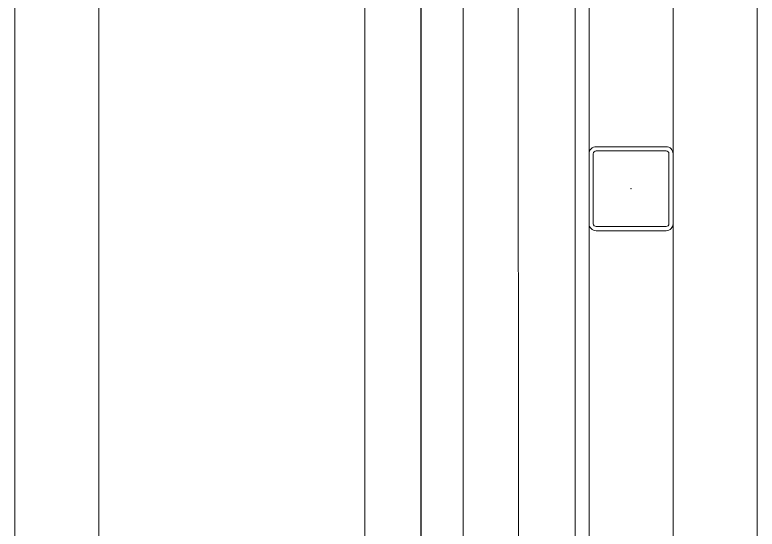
# Model space of a CAD drawing. Extents: x -2050 to 29725, y -1777 to 6820.
# Drawn here: x 7067.5 to 7120.5, y 1854.7 to 1891.4 of the extents above; entities that cross this region are included whole.
import ezdxf

# ---------------------------------------------------------------- set-up
doc = ezdxf.new("R2010")
doc.units = 0
doc.header["$LTSCALE"] = 25
doc.header["$MEASUREMENT"] = 0
doc.layers.get('0').update_dxf_attribs({"color": 9, "lineweight": 9})
for name, color, linetype, lineweight in [('06C', 9, 'Continuous', 9), ('06D', 9, 'Continuous', 9), ('10', 9, 'Continuous', 9), ('11', 9, 'Continuous', 9), ('33', 9, 'BATTING', 9)]:
    doc.layers.add(name, color=color, linetype=linetype, lineweight=lineweight)
doc.linetypes.add('BATTING', pattern='A,0.0001,-0.1,[134,ltypeshp.shx,S=0.1,R=0,X=-0.1,Y=0],-0.2,[134,ltypeshp.shx,S=0.1,R=180,X=0.1,Y=0],-0.1', length=0.4001)

# ---------------------------------------------------------------- blocks, each defined once
blk = doc.blocks.new('prf-60x60')
for points in [[(-2.5, -6), (2.5, -6, 0.414214), (3, -5.5), (3, -0.5, 0.414214), (2.5, 0), (-2.5, 0, 0.414214), (-3, -0.5), (-3, -5.5, 0.414214)], [(-2.5, -5.7), (2.5, -5.7, 0.414214), (2.7, -5.5), (2.7, -0.5, 0.414214), (2.5, -0.3), (-2.5, -0.3, 0.414214), (-2.7, -0.5), (-2.7, -5.5, 0.414214)]]:
    blk.add_lwpolyline(points, format="xyb", close=True)
at = {"color": 252}
blk.add_point((0, -3), dxfattribs=at)

msp = doc.modelspace()

# ---------------------------------------------------------------- linework, layer by layer
at = {"layer": '06C'}
msp.add_line((7067.5, 861.676), (7067.5, 2865), dxfattribs=at)
at = {"layer": '06D'}
for points in [[(7092.5, 1823.473), (7092.498, 2840), (7985.666, 2840)], [(7107.5, 1825), (7099.5, 1825), (7099.5, 2833), (7980, 2833), (7980, 2825)], [(7114.5, 2390), (7114.5, 1826)], [(7120.5, 1826), (7120.5, 2390)]]:
    msp.add_lwpolyline(points, dxfattribs=at)
at = {"layer": '10'}
msp.add_line((7073.5, 861.676), (7073.5, 2859), dxfattribs=at)
at = {"layer": '10', "const_width": 0.1}
msp.add_lwpolyline([(7096.5, 1818.188), (7096.498, 2836), (7980, 2836)], dxfattribs=at)
at = {"layer": '11'}
for points in [[(7107.5, 2390), (7107.5, 2390), (7107.5, 1825), (7127.5, 1825), (7127.5, 2390)], [(7108.5, 2390), (7108.5, 1826), (7126.5, 1826), (7126.5, 2390)]]:
    msp.add_lwpolyline(points, dxfattribs=at)
at = {"layer": '33', "ltscale": 0.4}
msp.add_lwpolyline([(7980, 2829), (7103.289, 2829), (7103.457, 1825)], dxfattribs=at)

# ---------------------------------------------------------------- block references
at = {"layer": '10'}
msp.add_blockref('prf-60x60', (7111.5, 1882), dxfattribs=at)

doc.saveas('drawing.dxf')
